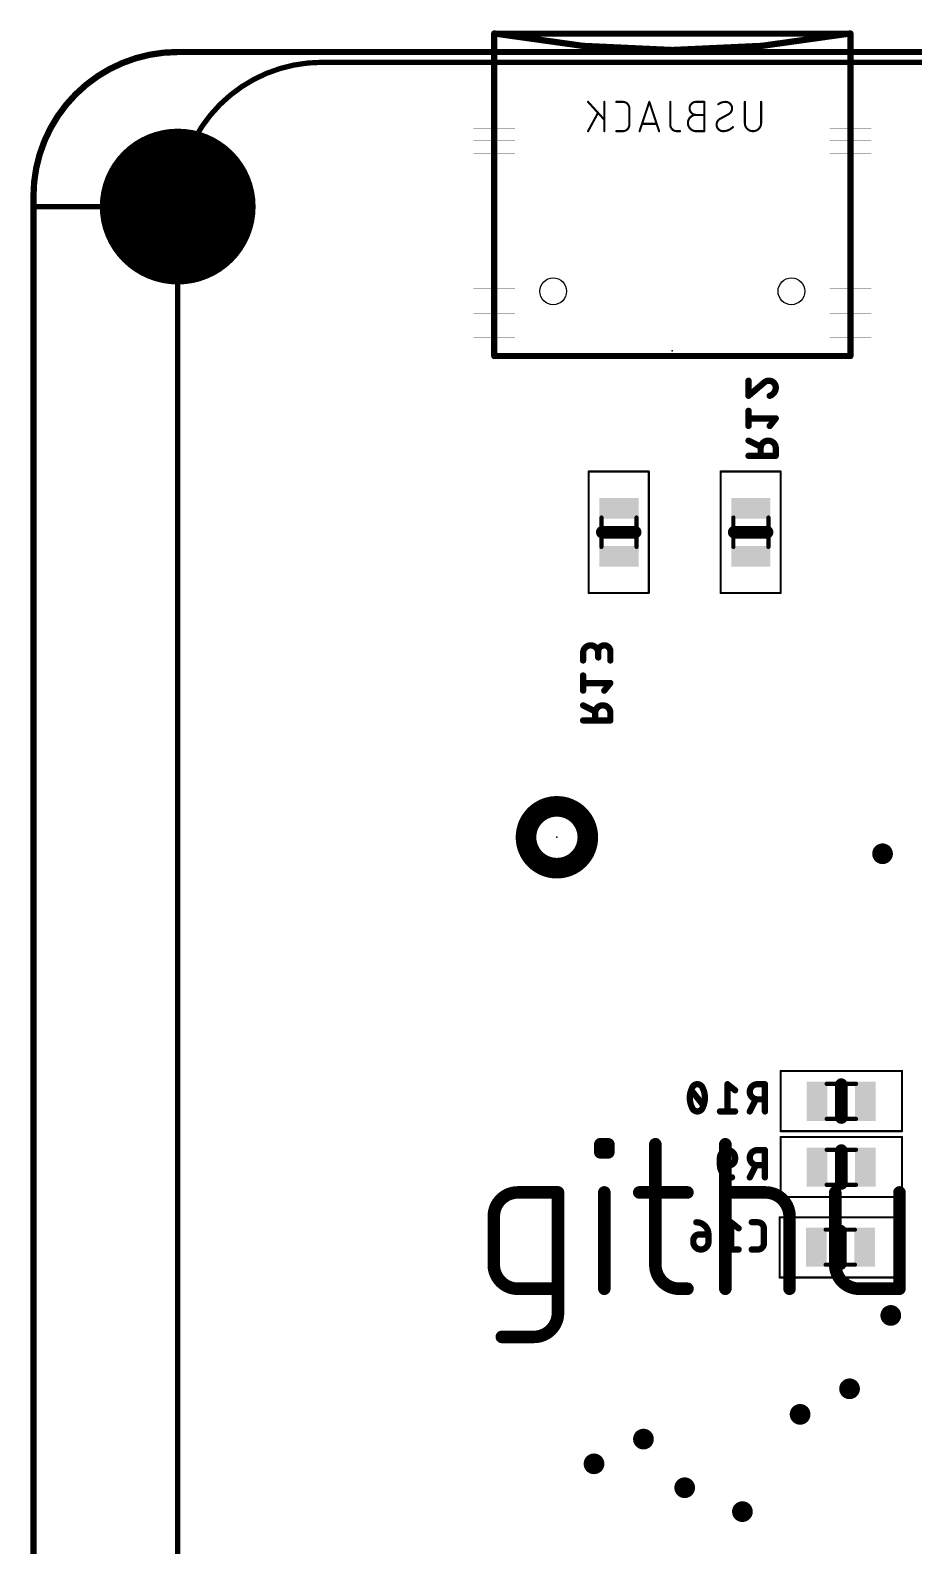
# Model space of a CAD drawing. Extents: x 0 to 305, y 0 to 96.
# Drawn here: x -0.08 to 21.36, y 59.01 to 95.78 of the extents above; entities that cross this region are included whole.
import ezdxf

# ---------------------------------------------------------------- set-up
doc = ezdxf.new("R2010")
doc.units = 0
for name, color, linetype in [('17', 110, 'CONTINUOUS'), ('18', 110, 'CONTINUOUS'), ('20', 31, 'CONTINUOUS'), ('21', 253, 'CONTINUOUS'), ('22', 253, 'CONTINUOUS'), ('23', 53, 'CONTINUOUS'), ('24', 53, 'CONTINUOUS'), ('26', 253, 'CONTINUOUS'), ('39', 12, 'CONTINUOUS'), ('40', 132, 'CONTINUOUS'), ('42', 132, 'CONTINUOUS'), ('51', 253, 'CONTINUOUS'), ('52', 253, 'CONTINUOUS')]:
    doc.layers.add(name, color=color, linetype=linetype)

# ---------------------------------------------------------------- blocks, each defined once
blk = doc.blocks.new('RECT')
blk.add_solid([(-0.5, -0.5), (0.5, -0.5), (-0.5, 0.5), (0.5, 0.5)])
blk = doc.blocks.new('ROUNDP')
at = {"const_width": 0.5}
blk.add_lwpolyline([(0, -0.25, 1), (0, 0.25, 1), (0, -0.25)], format="xyb", dxfattribs=at)
blk = doc.blocks.new('ROUNDV')
at = {"const_width": 0.5}
blk.add_lwpolyline([(0, -0.25, 1), (0, 0.25, 1), (0, -0.25)], format="xyb", dxfattribs=at)

msp = doc.modelspace()

# ---------------------------------------------------------------- linework, layer by layer
at = {"layer": '20'}
for points, const_width in [([(3.5, 95.25, 0.4142), (0, 91.75)], 0.1524), ([(3.5, 95.2881, 1), (3.5, 95.2119)], 0.0762), ([(3.5, 95.2119, 1), (3.5, 95.2881)], 0.0762), ([(0.0381, 91.75, 1), (-0.0381, 91.75)], 0.0762), ([(-0.0381, 91.75, 1), (0.0381, 91.75)], 0.0762)]:
    msp.add_lwpolyline(points, format="xyb", dxfattribs=dict(at, const_width=const_width))
at = {"layer": '20', "const_width": 0.1524}
for points in [[(3.5, 95.25), (301.3, 95.25)], [(0, 3.5), (0, 91.75)]]:
    msp.add_lwpolyline(points, dxfattribs=at)
at = {"layer": '20'}
for centre in [(12.61, 89.445), (18.39, 89.445)]:
    msp.add_circle(centre, 0.325, dxfattribs=at)
at = {"layer": '21', "const_width": 0.3048}
for points in [[(13.7525, 68.5579), (13.7525, 68.7526)], [(13.7525, 68.7526), (13.9472, 68.7526)], [(13.9472, 68.7526), (13.9472, 68.5579)], [(15.0881, 68.7526), (15.0881, 65.8316)], [(16.7857, 65.2474), (16.7857, 68.7526)], [(13.9472, 68.5579), (13.7525, 68.5579)], [(11.7525, 67.5842), (12.7262, 67.5842)], [(12.7262, 67.5842), (12.7262, 64.6632)], [(13.8498, 65.2474), (13.8498, 67.5842)], [(14.6986, 67.5842), (15.867, 67.5842)], [(16.7857, 67.5842), (17.7593, 67.5842)], [(19.4526, 67.5842), (19.4526, 65.8316)], [(21.0105, 65.2474), (21.0105, 67.5842)], [(11.1683, 65.8316), (11.1683, 67)], [(18.3435, 67), (18.3435, 65.2474)], [(12.7262, 65.2474), (11.7525, 65.2474)], [(15.6723, 65.2474), (15.867, 65.2474)], [(20.0368, 65.2474), (21.0105, 65.2474)], [(12.142, 64.079), (11.3631, 64.079)]]:
    msp.add_lwpolyline(points, dxfattribs=at)
at = {"layer": '21'}
for points, const_width in [([(13.8287, 68.7526, 1), (13.6763, 68.7526)], 0.1524), ([(13.7525, 68.8288, 1), (13.7525, 68.6764)], 0.1524), ([(14.0234, 68.7526, 1), (13.871, 68.7526)], 0.1524), ([(13.9472, 68.6764, 1), (13.9472, 68.8288)], 0.1524), ([(15.1643, 68.7526, 1), (15.0119, 68.7526)], 0.1524), ([(16.8619, 68.7526, 1), (16.7095, 68.7526)], 0.1524), ([(13.7525, 68.6341, 1), (13.7525, 68.4817)], 0.1524), ([(13.6763, 68.5579, 1), (13.8287, 68.5579)], 0.1524), ([(13.871, 68.5579, 1), (14.0234, 68.5579)], 0.1524), ([(13.9472, 68.4817, 1), (13.9472, 68.6341)], 0.1524), ([(11.7525, 67.5842, 0.4142), (11.1683, 67)], 0.3048), ([(11.7525, 67.6604, 1), (11.7525, 67.508)], 0.1524), ([(11.7525, 67.508, 1), (11.7525, 67.6604)], 0.1524), ([(12.8024, 67.5842, 1), (12.65, 67.5842)], 0.1524), ([(12.7262, 67.508, 1), (12.7262, 67.6604)], 0.1524), ([(13.926, 67.5842, 1), (13.7736, 67.5842)], 0.1524), ([(14.6986, 67.6604, 1), (14.6986, 67.508)], 0.1524), ([(15.867, 67.508, 1), (15.867, 67.6604)], 0.1524), ([(16.7857, 67.6604, 1), (16.7857, 67.508)], 0.1524), ([(18.3435, 67, 0.4142), (17.7593, 67.5842)], 0.3048), ([(17.7593, 67.6604, 1), (17.7593, 67.508)], 0.1524), ([(17.7593, 67.508, 1), (17.7593, 67.6604)], 0.1524), ([(19.5288, 67.5842, 1), (19.3764, 67.5842)], 0.1524), ([(21.0867, 67.5842, 1), (20.9343, 67.5842)], 0.1524), ([(11.2445, 67, 1), (11.0921, 67)], 0.1524), ([(11.0921, 67, 1), (11.2445, 67)], 0.1524), ([(18.4197, 67, 1), (18.2673, 67)], 0.1524), ([(18.2673, 67, 1), (18.4197, 67)], 0.1524), ([(11.1683, 65.8316, 0.4142), (11.7525, 65.2474)], 0.3048), ([(11.2445, 65.8316, 1), (11.0921, 65.8316)], 0.1524), ([(11.0921, 65.8316, 1), (11.2445, 65.8316)], 0.1524), ([(15.0881, 65.8316, 0.4142), (15.6723, 65.2474)], 0.3048), ([(15.1643, 65.8316, 1), (15.0119, 65.8316)], 0.1524), ([(15.0119, 65.8316, 1), (15.1643, 65.8316)], 0.1524), ([(19.4526, 65.8316, 0.4142), (20.0368, 65.2474)], 0.3048), ([(19.5288, 65.8316, 1), (19.3764, 65.8316)], 0.1524), ([(19.3764, 65.8316, 1), (19.5288, 65.8316)], 0.1524), ([(11.7525, 65.3236, 1), (11.7525, 65.1712)], 0.1524), ([(11.7525, 65.1712, 1), (11.7525, 65.3236)], 0.1524), ([(12.7262, 65.1712, 1), (12.7262, 65.3236)], 0.1524), ([(13.7736, 65.2474, 1), (13.926, 65.2474)], 0.1524), ([(15.6723, 65.3236, 1), (15.6723, 65.1712)], 0.1524), ([(15.6723, 65.1712, 1), (15.6723, 65.3236)], 0.1524), ([(15.867, 65.1712, 1), (15.867, 65.3236)], 0.1524), ([(16.7095, 65.2474, 1), (16.8619, 65.2474)], 0.1524), ([(18.2673, 65.2474, 1), (18.4197, 65.2474)], 0.1524), ([(20.0368, 65.3236, 1), (20.0368, 65.1712)], 0.1524), ([(20.0368, 65.1712, 1), (20.0368, 65.3236)], 0.1524), ([(20.9343, 65.2474, 1), (21.0867, 65.2474)], 0.1524), ([(21.0105, 65.1712, 1), (21.0105, 65.3236)], 0.1524), ([(12.142, 64.079, 0.4142), (12.7262, 64.6632)], 0.3048), ([(12.8024, 64.6632, 1), (12.65, 64.6632)], 0.1524), ([(12.65, 64.6632, 1), (12.8024, 64.6632)], 0.1524), ([(11.3631, 64.1552, 1), (11.3631, 64.0028)], 0.1524), ([(12.142, 64.1552, 1), (12.142, 64.0028)], 0.1524), ([(12.142, 64.0028, 1), (12.142, 64.1552)], 0.1524)]:
    msp.add_lwpolyline(points, format="xyb", dxfattribs=dict(at, const_width=const_width))
at = {"layer": '22'}
for points, const_width in [([(11.18, 90.2), (11.18, 92)], 0.1524), ([(19.82, 90.2), (19.82, 92)], 0.1524), ([(14.6, 83.6), (13.8, 83.6)], 0.3048), ([(17.8, 83.6), (17, 83.6)], 0.3048), ([(19.6, 69.4), (19.6, 70.2)], 0.3048), ([(19.6, 67.8), (19.6, 68.6)], 0.3048), ([(19.575, 66.65), (19.575, 65.85)], 0.3048)]:
    msp.add_lwpolyline(points, dxfattribs=dict(at, const_width=const_width))
for points, const_width in [([(11.2181, 92, 1), (11.1419, 92)], 0.0762), ([(19.8581, 92, 1), (19.7819, 92)], 0.0762), ([(11.1419, 90.2, 1), (11.2181, 90.2)], 0.0762), ([(19.7819, 90.2, 1), (19.8581, 90.2)], 0.0762), ([(13.8, 83.6762, 1), (13.8, 83.5238)], 0.1524), ([(14.6, 83.5238, 1), (14.6, 83.6762)], 0.1524), ([(17, 83.6762, 1), (17, 83.5238)], 0.1524), ([(17.8, 83.5238, 1), (17.8, 83.6762)], 0.1524), ([(19.6762, 70.2, 1), (19.5238, 70.2)], 0.1524), ([(19.5238, 69.4, 1), (19.6762, 69.4)], 0.1524), ([(19.6762, 68.6, 1), (19.5238, 68.6)], 0.1524), ([(19.5238, 67.8, 1), (19.6762, 67.8)], 0.1524), ([(19.6512, 66.65, 1), (19.4988, 66.65)], 0.1524), ([(19.4988, 65.85, 1), (19.6512, 65.85)], 0.1524)]:
    msp.add_lwpolyline(points, format="xyb", dxfattribs=dict(at, const_width=const_width))
at = {"layer": '23'}
msp.add_point((3.5, 91.5), dxfattribs=at)
at = {"layer": '24'}
for p in [(15.5, 88), (14.2, 83.6), (17.4, 83.6), (12.7, 76.2), (19.6, 69.8), (19.6, 68.2), (19.575, 66.25)]:
    msp.add_point(p, dxfattribs=at)
at = {"layer": '26'}
for points, const_width in [([(13.4554, 94.0406), (13.8505, 93.606)], 0.0508), ([(13.4554, 93.3294), (13.6925, 93.764)], 0.0508), ([(13.8505, 93.3294), (13.8505, 94.0406)], 0.0508), ([(14.298, 94.0406), (14.1399, 94.0406)], 0.0508), ([(14.456, 93.4874), (14.456, 93.8826)], 0.0508), ([(14.9424, 94.0406), (14.7054, 93.3294)], 0.0508), ([(15.1795, 93.3294), (14.9424, 94.0406)], 0.0508), ([(15.451, 94.0406), (15.451, 93.4874)], 0.0508), ([(16.2737, 94.0406), (16.0761, 94.0406)], 0.0508), ([(16.2737, 93.7245), (16.0761, 93.7245)], 0.0508), ([(16.2737, 93.3294), (16.2737, 94.0406)], 0.0508), ([(16.6527, 93.6257), (16.87, 93.7443)], 0.0508), ([(17.2595, 93.527), (17.2595, 94.0406)], 0.0508), ([(17.6546, 94.0406), (17.6546, 93.527)], 0.0508), ([(14.7646, 93.5072), (15.1202, 93.5072)], 0.0508), ([(14.1399, 93.3294), (14.298, 93.3294)], 0.0508), ([(15.609, 93.3294), (15.6881, 93.3294)], 0.0508), ([(16.0761, 93.3294), (16.2737, 93.3294)], 0.0508), ([(17.3492, 86.9094), (17.3492, 87.2762)], 0.1524), ([(17.7161, 87.2212), (17.3492, 86.9094)], 0.1524), ([(17.3492, 86.1778), (17.3492, 86.5447)], 0.1524), ([(18.0096, 86.3613), (17.3492, 86.3613)], 0.1524), ([(17.8628, 86.1778), (18.0096, 86.3613)], 0.1524), ([(17.3492, 85.8211), (17.6427, 85.6743)], 0.1524), ([(17.6427, 85.6376), (17.6427, 85.4542)], 0.1524), ([(18.0096, 85.4542), (18.0096, 85.6376)], 0.1524), ([(17.3492, 85.4542), (18.0096, 85.4542)], 0.1524), ([(13.3354, 80.4889), (13.3354, 80.6724)], 0.1524), ([(13.7023, 80.709), (13.7023, 80.5623)], 0.1524), ([(13.9958, 80.4889), (13.9958, 80.709)], 0.1524), ([(13.3354, 79.7574), (13.3354, 80.1243)], 0.1524), ([(13.9958, 79.9408), (13.3354, 79.9408)], 0.1524), ([(13.849, 79.7574), (13.9958, 79.9408)], 0.1524), ([(13.3354, 79.4006), (13.6289, 79.2539)], 0.1524), ([(13.3354, 79.0338), (13.9958, 79.0338)], 0.1524), ([(13.6289, 79.2172), (13.6289, 79.0338)], 0.1524), ([(13.9958, 79.0338), (13.9958, 79.2172)], 0.1524), ([(17.0222, 70.0628), (16.8387, 70.2096)], 0.1524), ([(16.8387, 70.2096), (16.8387, 69.5492)], 0.1524), ([(17.7458, 70.2096), (17.5624, 70.2096)], 0.1524), ([(17.7458, 69.5492), (17.7458, 70.2096)], 0.1524), ([(16.254, 69.696), (15.9604, 70.0628)], 0.1524), ([(17.3789, 69.5492), (17.5257, 69.8427)], 0.1524), ([(17.5624, 69.8427), (17.7458, 69.8427)], 0.1524), ([(17.0222, 69.5492), (16.6553, 69.5492)], 0.1524), ([(16.6553, 68.4262), (16.6553, 68.2427)], 0.1524), ([(17.0222, 68.3895), (17.0222, 68.4262)], 0.1524), ([(17.7458, 68.6096), (17.5624, 68.6096)], 0.1524), ([(17.7458, 67.9492), (17.7458, 68.6096)], 0.1524), ([(16.6553, 68.2427), (16.8754, 68.2427)], 0.1524), ([(17.3789, 67.9492), (17.5257, 68.2427)], 0.1524), ([(17.5624, 68.2427), (17.7458, 68.2427)], 0.1524), ([(17.1076, 66.7128), (16.9242, 66.8596)], 0.1524), ([(16.9242, 66.8596), (16.9242, 66.1992)], 0.1524), ([(17.574, 66.8596), (17.4273, 66.8596)], 0.1524), ([(16.3761, 66.5661), (16.156, 66.5661)], 0.1524), ([(16.3761, 66.3826), (16.3761, 66.5661)], 0.1524), ([(17.7208, 66.346), (17.7208, 66.7128)], 0.1524), ([(16.0092, 66.4193), (16.0092, 66.3826)], 0.1524), ([(17.1076, 66.1992), (16.7408, 66.1992)], 0.1524), ([(17.4273, 66.1992), (17.574, 66.1992)], 0.1524)]:
    msp.add_lwpolyline(points, dxfattribs=dict(at, const_width=const_width))
for points, const_width in [([(13.4648, 94.0491, 1), (13.446, 94.0321)], 0.0254), ([(13.7036, 93.7579, 1), (13.6813, 93.7701)], 0.0254), ([(13.8632, 94.0406, 1), (13.8378, 94.0406)], 0.0254), ([(14.1399, 94.0533, 1), (14.1399, 94.0279)], 0.0254), ([(14.456, 93.8826, 0.4142), (14.298, 94.0406)], 0.0508), ([(14.298, 94.0533, 1), (14.298, 94.0279)], 0.0254), ([(14.298, 94.0279, 1), (14.298, 94.0533)], 0.0254), ([(14.4687, 93.8826, 1), (14.4433, 93.8826)], 0.0254), ([(14.4433, 93.8826, 1), (14.4687, 93.8826)], 0.0254), ([(14.9545, 94.0446, 1), (14.9304, 94.0366)], 0.0254), ([(14.9545, 94.0366, 1), (14.9304, 94.0446)], 0.0254), ([(15.4637, 94.0406, 1), (15.4383, 94.0406)], 0.0254), ([(16.0761, 93.7245, 1), (16.0761, 93.3294)], 0.0508), ([(16.0761, 94.0406, 1), (16.0761, 93.7245)], 0.0508), ([(16.0761, 94.0533, 1), (16.0761, 94.0279)], 0.0254), ([(16.0761, 93.7372, 1), (16.0761, 93.7118)], 0.0254), ([(16.0761, 94.0279, 1), (16.0761, 94.0533)], 0.0254), ([(16.0761, 93.7118, 1), (16.0761, 93.7372)], 0.0254), ([(16.0761, 93.7118, 1), (16.0761, 93.7372)], 0.0254), ([(16.2864, 94.0406, 1), (16.261, 94.0406)], 0.0254), ([(16.2737, 94.0279, 1), (16.2737, 94.0533)], 0.0254), ([(16.2737, 93.7118, 1), (16.2737, 93.7372)], 0.0254), ([(16.791, 94.0406, 0.1623), (16.6132, 93.9813)], 0.0508), ([(16.6056, 93.9915, 1), (16.6208, 93.9712)], 0.0254), ([(16.949, 93.8826, 0.4142), (16.791, 94.0406)], 0.0508), ([(16.791, 94.0533, 1), (16.791, 94.0279)], 0.0254), ([(16.791, 94.0279, 1), (16.791, 94.0533)], 0.0254), ([(16.87, 93.7443, 0.2656), (16.949, 93.8826)], 0.0508), ([(16.8636, 93.7552, 1), (16.8765, 93.7333)], 0.0254), ([(16.8761, 93.7331, 1), (16.8639, 93.7554)], 0.0254), ([(16.9617, 93.8826, 1), (16.9363, 93.8826)], 0.0254), ([(16.9363, 93.8826, 1), (16.9617, 93.8826)], 0.0254), ([(17.2722, 94.0406, 1), (17.2468, 94.0406)], 0.0254), ([(17.6673, 94.0406, 1), (17.6419, 94.0406)], 0.0254), ([(13.8411, 93.5974, 1), (13.8599, 93.6145)], 0.0254), ([(14.298, 93.3294, 0.4142), (14.456, 93.4874)], 0.0508), ([(14.4687, 93.4874, 1), (14.4433, 93.4874)], 0.0254), ([(14.4433, 93.4874, 1), (14.4687, 93.4874)], 0.0254), ([(14.7646, 93.5199, 1), (14.7646, 93.4945)], 0.0254), ([(15.1202, 93.4945, 1), (15.1202, 93.5199)], 0.0254), ([(15.451, 93.4874, 0.4142), (15.609, 93.3294)], 0.0508), ([(15.4637, 93.4874, 1), (15.4383, 93.4874)], 0.0254), ([(15.4383, 93.4874, 1), (15.4637, 93.4874)], 0.0254), ([(16.6527, 93.6257, 0.2656), (16.5737, 93.4874)], 0.0508), ([(16.5737, 93.4874, 0.4142), (16.7317, 93.3294)], 0.0508), ([(16.5864, 93.4874, 1), (16.561, 93.4874)], 0.0254), ([(16.561, 93.4874, 1), (16.5864, 93.4874)], 0.0254), ([(16.6466, 93.6369, 1), (16.6588, 93.6146)], 0.0254), ([(16.6591, 93.6148, 1), (16.6462, 93.6367)], 0.0254), ([(16.7317, 93.3294, 0.2), (16.9688, 93.4282)], 0.0508), ([(16.9778, 93.4192, 1), (16.9598, 93.4371)], 0.0254), ([(17.2595, 93.527, 1), (17.6546, 93.527)], 0.0508), ([(17.2722, 93.527, 1), (17.2468, 93.527)], 0.0254), ([(17.2468, 93.527, 1), (17.2722, 93.527)], 0.0254), ([(17.6673, 93.527, 1), (17.6419, 93.527)], 0.0254), ([(17.6419, 93.527, 1), (17.6673, 93.527)], 0.0254), ([(13.4443, 93.3355, 1), (13.4666, 93.3233)], 0.0254), ([(13.8378, 93.3294, 1), (13.8632, 93.3294)], 0.0254), ([(14.1399, 93.3421, 1), (14.1399, 93.3167)], 0.0254), ([(14.298, 93.3421, 1), (14.298, 93.3167)], 0.0254), ([(14.298, 93.3167, 1), (14.298, 93.3421)], 0.0254), ([(14.6933, 93.3334, 1), (14.7174, 93.3254)], 0.0254), ([(15.1675, 93.3254, 1), (15.1916, 93.3334)], 0.0254), ([(15.609, 93.3421, 1), (15.609, 93.3167)], 0.0254), ([(15.609, 93.3167, 1), (15.609, 93.3421)], 0.0254), ([(15.6881, 93.3167, 1), (15.6881, 93.3421)], 0.0254), ([(16.0761, 93.3421, 1), (16.0761, 93.3167)], 0.0254), ([(16.0761, 93.3167, 1), (16.0761, 93.3421)], 0.0254), ([(16.261, 93.3294, 1), (16.2864, 93.3294)], 0.0254), ([(16.2737, 93.3167, 1), (16.2737, 93.3421)], 0.0254), ([(16.7317, 93.3421, 1), (16.7317, 93.3167)], 0.0254), ([(16.7317, 93.3167, 1), (16.7317, 93.3421)], 0.0254), ([(17.3873, 87.2762, 1), (17.3111, 87.2762)], 0.0762), ([(17.8445, 87.2762, 0.2053), (17.7161, 87.2212)], 0.1524), ([(17.6885, 87.2475, 1), (17.7437, 87.1949)], 0.0762), ([(17.7408, 87.1922, 1), (17.6914, 87.2502)], 0.0762), ([(18.0096, 87.1111, 0.4142), (17.8445, 87.2762)], 0.1524), ([(17.8445, 87.3143, 1), (17.8445, 87.2381)], 0.0762), ([(17.8628, 86.9094, 0.3252), (18.0096, 87.1111)], 0.1524), ([(17.8445, 87.2381, 1), (17.8445, 87.3143)], 0.0762), ([(18.0477, 87.1111, 1), (17.9715, 87.1111)], 0.0762), ([(17.9715, 87.1111, 1), (18.0477, 87.1111)], 0.0762), ([(17.3245, 86.9384, 1), (17.3739, 86.8803)], 0.0762), ([(17.3111, 86.9094, 1), (17.3873, 86.9094)], 0.0762), ([(17.8511, 86.9456, 1), (17.8746, 86.8731)], 0.0762), ([(17.3873, 86.5447, 1), (17.3111, 86.5447)], 0.0762), ([(17.3492, 86.3994, 1), (17.3492, 86.3232)], 0.0762), ([(18.0394, 86.3375, 1), (17.9798, 86.3851)], 0.0762), ([(18.0096, 86.3232, 1), (18.0096, 86.3994)], 0.0762), ([(17.3111, 86.1778, 1), (17.3873, 86.1778)], 0.0762), ([(17.8331, 86.2016, 1), (17.8926, 86.154)], 0.0762), ([(17.3662, 85.8552, 1), (17.3322, 85.787)], 0.0762), ([(18.0096, 85.6376, 1), (17.6427, 85.6376)], 0.1524), ([(17.6808, 85.6376, 1), (17.6046, 85.6376)], 0.0762), ([(17.6046, 85.6376, 1), (17.6808, 85.6376)], 0.0762), ([(17.6257, 85.6403, 1), (17.6597, 85.7084)], 0.0762), ([(18.0477, 85.6376, 1), (17.9715, 85.6376)], 0.0762), ([(17.9715, 85.6376, 1), (18.0477, 85.6376)], 0.0762), ([(17.3492, 85.4923, 1), (17.3492, 85.4161)], 0.0762), ([(17.6046, 85.4542, 1), (17.6808, 85.4542)], 0.0762), ([(17.9715, 85.4542, 1), (18.0477, 85.4542)], 0.0762), ([(18.0096, 85.4161, 1), (18.0096, 85.4923)], 0.0762), ([(13.7023, 80.6724, 1), (13.3354, 80.6724)], 0.1524), ([(13.9958, 80.709, 1), (13.7023, 80.709)], 0.1524), ([(13.3735, 80.6724, 1), (13.2973, 80.6724)], 0.0762), ([(13.2973, 80.6724, 1), (13.3735, 80.6724)], 0.0762), ([(13.2973, 80.4889, 1), (13.3735, 80.4889)], 0.0762), ([(13.7404, 80.709, 1), (13.6642, 80.709)], 0.0762), ([(13.6642, 80.709, 1), (13.7404, 80.709)], 0.0762), ([(13.6642, 80.6724, 1), (13.7404, 80.6724)], 0.0762), ([(13.6642, 80.5623, 1), (13.7404, 80.5623)], 0.0762), ([(14.0339, 80.709, 1), (13.9577, 80.709)], 0.0762), ([(13.9577, 80.709, 1), (14.0339, 80.709)], 0.0762), ([(13.9577, 80.4889, 1), (14.0339, 80.4889)], 0.0762), ([(13.3735, 80.1243, 1), (13.2973, 80.1243)], 0.0762), ([(13.3354, 79.9789, 1), (13.3354, 79.9027)], 0.0762), ([(13.2973, 79.7574, 1), (13.3735, 79.7574)], 0.0762), ([(13.8193, 79.7812, 1), (13.8788, 79.7336)], 0.0762), ([(14.0256, 79.917, 1), (13.966, 79.9646)], 0.0762), ([(13.9958, 79.9027, 1), (13.9958, 79.9789)], 0.0762), ([(13.3524, 79.4347, 1), (13.3184, 79.3666)], 0.0762), ([(13.9958, 79.2172, 1), (13.6289, 79.2172)], 0.1524), ([(13.3354, 79.0719, 1), (13.3354, 78.9957)], 0.0762), ([(13.667, 79.2172, 1), (13.5908, 79.2172)], 0.0762), ([(13.5908, 79.2172, 1), (13.667, 79.2172)], 0.0762), ([(13.5908, 79.0338, 1), (13.667, 79.0338)], 0.0762), ([(13.6119, 79.2198, 1), (13.6459, 79.288)], 0.0762), ([(14.0339, 79.2172, 1), (13.9577, 79.2172)], 0.0762), ([(13.9577, 79.2172, 1), (14.0339, 79.2172)], 0.0762), ([(13.9577, 79.0338, 1), (14.0339, 79.0338)], 0.0762), ([(13.9958, 78.9957, 1), (13.9958, 79.0719)], 0.0762), ([(16.1072, 70.2096, 0.3205), (15.9788, 70.1179)], 0.1524), ([(16.2356, 70.1179, 0.3205), (16.1072, 70.2096)], 0.1524), ([(16.1072, 70.2477, 1), (16.1072, 70.1715)], 0.0762), ([(16.1072, 70.1715, 1), (16.1072, 70.2477)], 0.0762), ([(16.8625, 70.2394, 1), (16.8149, 70.1798)], 0.0762), ([(16.8768, 70.2096, 1), (16.8006, 70.2096)], 0.0762), ([(17.5624, 70.2096, 1), (17.5624, 69.8427)], 0.1524), ([(17.5624, 70.2477, 1), (17.5624, 70.1715)], 0.0762), ([(17.5624, 70.1715, 1), (17.5624, 70.2477)], 0.0762), ([(17.7839, 70.2096, 1), (17.7077, 70.2096)], 0.0762), ([(17.7458, 70.1715, 1), (17.7458, 70.2477)], 0.0762), ([(15.9788, 70.1179, 0.1139), (15.9238, 69.8794)], 0.1524), ([(15.9238, 69.8794, 0.1139), (15.9788, 69.6409)], 0.1524), ([(15.9619, 69.8794, 1), (15.8857, 69.8794)], 0.0762), ([(15.8857, 69.8794, 1), (15.9619, 69.8794)], 0.0762), ([(15.9902, 70.0866, 1), (15.9307, 70.039)], 0.0762), ([(15.9427, 70.1302, 1), (16.0148, 70.1055)], 0.0762), ([(16.013, 70.1012, 1), (15.9445, 70.1346)], 0.0762), ([(16.2906, 69.8794, 0.1139), (16.2356, 70.1179)], 0.1524), ([(16.2699, 70.1346, 1), (16.2014, 70.1012)], 0.0762), ([(16.2356, 69.6409, 0.1139), (16.2906, 69.8794)], 0.1524), ([(16.1996, 70.1055, 1), (16.2717, 70.1302)], 0.0762), ([(16.3287, 69.8794, 1), (16.2525, 69.8794)], 0.0762), ([(16.2525, 69.8794, 1), (16.3287, 69.8794)], 0.0762), ([(16.9984, 70.0331, 1), (17.046, 70.0926)], 0.0762), ([(17.5597, 69.8257, 1), (17.4916, 69.8597)], 0.0762), ([(17.5624, 69.8808, 1), (17.5624, 69.8046)], 0.0762), ([(17.5624, 69.8046, 1), (17.5624, 69.8808)], 0.0762), ([(17.7458, 69.8046, 1), (17.7458, 69.8808)], 0.0762), ([(16.0148, 69.6533, 1), (15.9427, 69.6286)], 0.0762), ([(15.9788, 69.6409, 0.3205), (16.1072, 69.5492)], 0.1524), ([(15.9445, 69.6242, 1), (16.013, 69.6576)], 0.0762), ([(16.1072, 69.5492, 0.3205), (16.2356, 69.6409)], 0.1524), ([(16.1072, 69.5873, 1), (16.1072, 69.5111)], 0.0762), ([(16.1072, 69.5111, 1), (16.1072, 69.5873)], 0.0762), ([(16.2014, 69.6576, 1), (16.2699, 69.6242)], 0.0762), ([(16.2716, 69.6286, 1), (16.1996, 69.6533)], 0.0762), ([(16.2242, 69.6722, 1), (16.2837, 69.7198)], 0.0762), ([(16.6553, 69.5873, 1), (16.6553, 69.5111)], 0.0762), ([(16.8006, 69.5492, 1), (16.8768, 69.5492)], 0.0762), ([(17.0222, 69.5111, 1), (17.0222, 69.5873)], 0.0762), ([(17.3448, 69.5662, 1), (17.413, 69.5322)], 0.0762), ([(17.7077, 69.5492, 1), (17.7839, 69.5492)], 0.0762), ([(17.0222, 68.4262, 1), (16.6553, 68.4262)], 0.1524), ([(16.6934, 68.4262, 1), (16.6172, 68.4262)], 0.0762), ([(16.6172, 68.4262, 1), (16.6934, 68.4262)], 0.0762), ([(16.8754, 68.2427, 0.4142), (17.0222, 68.3895)], 0.1524), ([(17.0603, 68.4262, 1), (16.9841, 68.4262)], 0.0762), ([(17.0603, 68.3895, 1), (16.9841, 68.3895)], 0.0762), ([(16.9841, 68.4262, 1), (17.0603, 68.4262)], 0.0762), ([(16.9841, 68.3895, 1), (17.0603, 68.3895)], 0.0762), ([(17.5624, 68.6096, 1), (17.5624, 68.2427)], 0.1524), ([(17.5624, 68.6477, 1), (17.5624, 68.5715)], 0.0762), ([(17.5624, 68.5715, 1), (17.5624, 68.6477)], 0.0762), ([(17.7839, 68.6096, 1), (17.7077, 68.6096)], 0.0762), ([(17.7458, 68.5715, 1), (17.7458, 68.6477)], 0.0762), ([(16.6553, 68.2808, 1), (16.6553, 68.2046)], 0.0762), ([(16.6553, 68.2427, 0.4142), (16.9488, 67.9492)], 0.1524), ([(16.6934, 68.2427, 1), (16.6172, 68.2427)], 0.0762), ([(16.6172, 68.2427, 1), (16.6934, 68.2427)], 0.0762), ([(16.8754, 68.2808, 1), (16.8754, 68.2046)], 0.0762), ([(16.8754, 68.2046, 1), (16.8754, 68.2808)], 0.0762), ([(16.9488, 67.9111, 1), (16.9488, 67.9873)], 0.0762), ([(17.5597, 68.2257, 1), (17.4916, 68.2597)], 0.0762), ([(17.5624, 68.2808, 1), (17.5624, 68.2046)], 0.0762), ([(17.5624, 68.2046, 1), (17.5624, 68.2808)], 0.0762), ([(17.7458, 68.2046, 1), (17.7458, 68.2808)], 0.0762), ([(17.3448, 67.9662, 1), (17.413, 67.9322)], 0.0762), ([(17.7077, 67.9492, 1), (17.7839, 67.9492)], 0.0762), ([(16.3761, 66.5661, 0.4142), (16.0826, 66.8596)], 0.1524), ([(16.0826, 66.8977, 1), (16.0826, 66.8215)], 0.0762), ([(16.948, 66.8894, 1), (16.9004, 66.8298)], 0.0762), ([(16.9623, 66.8596, 1), (16.8861, 66.8596)], 0.0762), ([(17.4273, 66.8977, 1), (17.4273, 66.8215)], 0.0762), ([(17.7208, 66.7128, 0.4142), (17.574, 66.8596)], 0.1524), ([(17.574, 66.8977, 1), (17.574, 66.8215)], 0.0762), ([(17.574, 66.8215, 1), (17.574, 66.8977)], 0.0762), ([(16.156, 66.5661, 0.4142), (16.0092, 66.4193)], 0.1524), ([(16.156, 66.6042, 1), (16.156, 66.528)], 0.0762), ([(16.156, 66.528, 1), (16.156, 66.6042)], 0.0762), ([(16.4142, 66.5661, 1), (16.338, 66.5661)], 0.0762), ([(16.338, 66.5661, 1), (16.4142, 66.5661)], 0.0762), ([(16.3761, 66.528, 1), (16.3761, 66.6042)], 0.0762), ([(17.0838, 66.6831, 1), (17.1315, 66.7426)], 0.0762), ([(17.7589, 66.7128, 1), (17.6827, 66.7128)], 0.0762), ([(17.6827, 66.7128, 1), (17.7589, 66.7128)], 0.0762), ([(16.0473, 66.4193, 1), (15.9711, 66.4193)], 0.0762), ([(16.0092, 66.3826, 1), (16.3761, 66.3826)], 0.1524), ([(16.0473, 66.3826, 1), (15.9711, 66.3826)], 0.0762), ([(15.9711, 66.4193, 1), (16.0473, 66.4193)], 0.0762), ([(15.9711, 66.3826, 1), (16.0473, 66.3826)], 0.0762), ([(16.4142, 66.3826, 1), (16.338, 66.3826)], 0.0762), ([(16.338, 66.3826, 1), (16.4142, 66.3826)], 0.0762), ([(16.7408, 66.2373, 1), (16.7408, 66.1611)], 0.0762), ([(16.8861, 66.1992, 1), (16.9623, 66.1992)], 0.0762), ([(17.1076, 66.1611, 1), (17.1076, 66.2373)], 0.0762), ([(17.4273, 66.2373, 1), (17.4273, 66.1611)], 0.0762), ([(17.574, 66.1992, 0.4142), (17.7208, 66.346)], 0.1524), ([(17.574, 66.2373, 1), (17.574, 66.1611)], 0.0762), ([(17.574, 66.1611, 1), (17.574, 66.2373)], 0.0762), ([(17.7589, 66.346, 1), (17.6827, 66.346)], 0.0762), ([(17.6827, 66.346, 1), (17.7589, 66.346)], 0.0762)]:
    msp.add_lwpolyline(points, format="xyb", dxfattribs=dict(at, const_width=const_width))
at = {"layer": '39'}
for points, const_width in [([(7, 95, 0.4142), (3.5, 91.5)], 0.127), ([(7, 95.0318, 1), (7, 94.9682)], 0.0635), ([(7, 94.9682, 1), (7, 95.0318)], 0.0635), ([(0, 91.5318, 1), (0, 91.4682)], 0.0635), ([(0.0318, 91.5, 1), (-0.0318, 91.5)], 0.0635), ([(3.5318, 91.5, 1), (3.4682, 91.5)], 0.0635), ([(3.5, 91.4682, 1), (3.5, 91.5318)], 0.0635), ([(3.4682, 91.5, 1), (3.5318, 91.5)], 0.0635)]:
    msp.add_lwpolyline(points, format="xyb", dxfattribs=dict(at, const_width=const_width))
at = {"layer": '39', "const_width": 0.127}
for points in [[(7, 95), (85, 95)], [(0, 42.5), (0, 91.5)], [(0, 91.5), (3.5, 91.5)], [(3.5, 42.5), (3.5, 91.5)]]:
    msp.add_lwpolyline(points, dxfattribs=at)
at = {"layer": '40', "const_width": 0.0508}
for points in [[(14.929, 85.073), (13.471, 85.073)], [(13.471, 85.073), (13.471, 82.127)], [(14.929, 82.127), (14.929, 85.073)], [(18.129, 85.073), (16.671, 85.073)], [(16.671, 85.073), (16.671, 82.127)], [(18.129, 82.127), (18.129, 85.073)], [(13.471, 82.127), (14.929, 82.127)], [(16.671, 82.127), (18.129, 82.127)], [(21.073, 70.529), (18.127, 70.529)], [(18.127, 70.529), (18.127, 69.071)], [(21.073, 69.071), (21.073, 70.529)], [(18.127, 69.071), (21.073, 69.071)], [(21.073, 68.929), (18.127, 68.929)], [(18.127, 68.929), (18.127, 67.471)], [(21.073, 67.471), (21.073, 68.929)], [(18.127, 67.471), (21.073, 67.471)], [(21.048, 66.979), (18.102, 66.979)], [(18.102, 66.979), (18.102, 65.521)], [(21.048, 65.521), (21.048, 66.979)], [(18.102, 65.521), (21.048, 65.521)]]:
    msp.add_lwpolyline(points, dxfattribs=at)
at = {"layer": '40'}
for points, const_width in [([(13.471, 85.0857, 1), (13.471, 85.0603)], 0.0254), ([(13.4837, 85.073, 1), (13.4583, 85.073)], 0.0254), ([(14.9417, 85.073, 1), (14.9163, 85.073)], 0.0254), ([(14.929, 85.0603, 1), (14.929, 85.0857)], 0.0254), ([(16.671, 85.0857, 1), (16.671, 85.0603)], 0.0254), ([(16.6837, 85.073, 1), (16.6583, 85.073)], 0.0254), ([(18.1417, 85.073, 1), (18.1163, 85.073)], 0.0254), ([(18.129, 85.0603, 1), (18.129, 85.0857)], 0.0254), ([(13.471, 82.1397, 1), (13.471, 82.1143)], 0.0254), ([(13.4583, 82.127, 1), (13.4837, 82.127)], 0.0254), ([(14.9163, 82.127, 1), (14.9417, 82.127)], 0.0254), ([(14.929, 82.1143, 1), (14.929, 82.1397)], 0.0254), ([(16.671, 82.1397, 1), (16.671, 82.1143)], 0.0254), ([(16.6583, 82.127, 1), (16.6837, 82.127)], 0.0254), ([(18.1163, 82.127, 1), (18.1417, 82.127)], 0.0254), ([(18.129, 82.1143, 1), (18.129, 82.1397)], 0.0254), ([(12.7, 76.95, 0.4142), (11.95, 76.2)], 0.5), ([(13.45, 76.2, 0.4142), (12.7, 76.95)], 0.5), ([(12.7, 77.075, 1), (12.7, 76.825)], 0.25), ([(12.7, 76.825, 1), (12.7, 77.075)], 0.25), ([(11.95, 76.2, 0.4142), (12.7, 75.45)], 0.5), ([(12.075, 76.2, 1), (11.825, 76.2)], 0.25), ([(11.825, 76.2, 1), (12.075, 76.2)], 0.25), ([(12.7, 75.45, 0.4142), (13.45, 76.2)], 0.5), ([(13.575, 76.2, 1), (13.325, 76.2)], 0.25), ([(13.325, 76.2, 1), (13.575, 76.2)], 0.25), ([(12.7, 75.575, 1), (12.7, 75.325)], 0.25), ([(12.7, 75.325, 1), (12.7, 75.575)], 0.25), ([(18.127, 70.5417, 1), (18.127, 70.5163)], 0.0254), ([(18.1397, 70.529, 1), (18.1143, 70.529)], 0.0254), ([(21.0857, 70.529, 1), (21.0603, 70.529)], 0.0254), ([(21.073, 70.5163, 1), (21.073, 70.5417)], 0.0254), ([(18.127, 69.0837, 1), (18.127, 69.0583)], 0.0254), ([(18.1143, 69.071, 1), (18.1397, 69.071)], 0.0254), ([(18.127, 68.9417, 1), (18.127, 68.9163)], 0.0254), ([(18.1397, 68.929, 1), (18.1143, 68.929)], 0.0254), ([(21.0603, 69.071, 1), (21.0857, 69.071)], 0.0254), ([(21.0857, 68.929, 1), (21.0603, 68.929)], 0.0254), ([(21.073, 69.0583, 1), (21.073, 69.0837)], 0.0254), ([(21.073, 68.9163, 1), (21.073, 68.9417)], 0.0254), ([(18.127, 67.4837, 1), (18.127, 67.4583)], 0.0254), ([(18.1143, 67.471, 1), (18.1397, 67.471)], 0.0254), ([(21.0603, 67.471, 1), (21.0857, 67.471)], 0.0254), ([(21.073, 67.4583, 1), (21.073, 67.4837)], 0.0254), ([(18.102, 66.9917, 1), (18.102, 66.9663)], 0.0254), ([(18.1147, 66.979, 1), (18.0893, 66.979)], 0.0254), ([(21.0607, 66.979, 1), (21.0353, 66.979)], 0.0254), ([(21.048, 66.9663, 1), (21.048, 66.9917)], 0.0254), ([(18.102, 65.5337, 1), (18.102, 65.5083)], 0.0254), ([(18.0893, 65.521, 1), (18.1147, 65.521)], 0.0254), ([(21.0353, 65.521, 1), (21.0607, 65.521)], 0.0254), ([(21.048, 65.5083, 1), (21.048, 65.5337)], 0.0254)]:
    msp.add_lwpolyline(points, format="xyb", dxfattribs=dict(at, const_width=const_width))
at = {"layer": '42'}
for points, const_width in [([(12.7, 76.95, 0.4142), (11.95, 76.2)], 0.4826), ([(13.45, 76.2, 0.4142), (12.7, 76.95)], 0.4826), ([(12.7, 77.0707, 1), (12.7, 76.8294)], 0.2413), ([(12.7, 76.8294, 1), (12.7, 77.0707)], 0.2413), ([(11.95, 76.2, 0.4142), (12.7, 75.45)], 0.4826), ([(12.0707, 76.2, 1), (11.8294, 76.2)], 0.2413), ([(11.8294, 76.2, 1), (12.0707, 76.2)], 0.2413), ([(12.7, 75.45, 0.4142), (13.45, 76.2)], 0.4826), ([(13.5707, 76.2, 1), (13.3294, 76.2)], 0.2413), ([(13.3294, 76.2, 1), (13.5707, 76.2)], 0.2413), ([(12.7, 75.5707, 1), (12.7, 75.3294)], 0.2413), ([(12.7, 75.3294, 1), (12.7, 75.5707)], 0.2413)]:
    msp.add_lwpolyline(points, format="xyb", dxfattribs=dict(at, const_width=const_width))
at = {"layer": '51', "const_width": 0.01}
for points in [[(11.18, 92.495), (11.18, 93.695)], [(19.82, 92.495), (19.82, 93.695)], [(10.88, 93.095), (11.48, 93.095)], [(19.52, 93.095), (20.12, 93.095)], [(11.18, 88.065), (11.18, 89.765)], [(19.82, 88.065), (19.82, 89.765)], [(10.88, 88.915), (11.48, 88.915)], [(19.52, 88.915), (20.12, 88.915)]]:
    msp.add_lwpolyline(points, dxfattribs=at)
at = {"layer": '51', "const_width": 0.005}
for points in [[(11.1825, 93.695, 1), (11.1775, 93.695)], [(19.8225, 93.695, 1), (19.8175, 93.695)], [(10.88, 93.0975, 1), (10.88, 93.0925)], [(11.48, 93.0925, 1), (11.48, 93.0975)], [(19.52, 93.0975, 1), (19.52, 93.0925)], [(20.12, 93.0925, 1), (20.12, 93.0975)], [(11.1775, 92.495, 1), (11.1825, 92.495)], [(19.8175, 92.495, 1), (19.8225, 92.495)], [(11.1825, 89.765, 1), (11.1775, 89.765)], [(19.8225, 89.765, 1), (19.8175, 89.765)], [(10.88, 88.9175, 1), (10.88, 88.9125)], [(11.48, 88.9125, 1), (11.48, 88.9175)], [(19.52, 88.9175, 1), (19.52, 88.9125)], [(20.12, 88.9125, 1), (20.12, 88.9175)], [(11.1775, 88.065, 1), (11.1825, 88.065)], [(19.8175, 88.065, 1), (19.8225, 88.065)]]:
    msp.add_lwpolyline(points, format="xyb", dxfattribs=at)
at = {"layer": '52'}
for points, const_width in [([(11.18, 95.7, 0.0931), (19.82, 95.7)], 0.1524), ([(11.18, 95.7331, 1), (11.18, 95.6569)], 0.0762), ([(11.2181, 95.695, 1), (11.1419, 95.695)], 0.0762), ([(11.187, 95.7374, 1), (11.173, 95.6626)], 0.0762), ([(19.8581, 95.695, 1), (19.7819, 95.695)], 0.0762), ([(19.827, 95.6626, 1), (19.813, 95.7374)], 0.0762), ([(19.82, 95.6569, 1), (19.82, 95.7331)], 0.0762), ([(11.1825, 93.895, 1), (11.1775, 93.895)], 0.005), ([(19.8225, 93.895, 1), (19.8175, 93.895)], 0.005), ([(10.68, 93.3975, 1), (10.68, 93.3925)], 0.005), ([(11.68, 93.3925, 1), (11.68, 93.3975)], 0.005), ([(19.32, 93.3975, 1), (19.32, 93.3925)], 0.005), ([(20.32, 93.3925, 1), (20.32, 93.3975)], 0.005), ([(10.68, 93.0975, 1), (10.68, 93.0925)], 0.005), ([(11.68, 93.0925, 1), (11.68, 93.0975)], 0.005), ([(19.32, 93.0975, 1), (19.32, 93.0925)], 0.005), ([(20.32, 93.0925, 1), (20.32, 93.0975)], 0.005), ([(10.68, 92.7975, 1), (10.68, 92.7925)], 0.005), ([(11.68, 92.7925, 1), (11.68, 92.7975)], 0.005), ([(19.32, 92.7975, 1), (19.32, 92.7925)], 0.005), ([(20.32, 92.7925, 1), (20.32, 92.7975)], 0.005), ([(11.1775, 92.295, 1), (11.1825, 92.295)], 0.005), ([(19.8175, 92.295, 1), (19.8225, 92.295)], 0.005), ([(11.1825, 89.965, 1), (11.1775, 89.965)], 0.005), ([(19.8225, 89.965, 1), (19.8175, 89.965)], 0.005), ([(10.68, 89.5175, 1), (10.68, 89.5125)], 0.005), ([(11.68, 89.5125, 1), (11.68, 89.5175)], 0.005), ([(19.32, 89.5175, 1), (19.32, 89.5125)], 0.005), ([(20.32, 89.5125, 1), (20.32, 89.5175)], 0.005), ([(10.68, 88.9175, 1), (10.68, 88.9125)], 0.005), ([(11.68, 88.9125, 1), (11.68, 88.9175)], 0.005), ([(19.32, 88.9175, 1), (19.32, 88.9125)], 0.005), ([(20.32, 88.9125, 1), (20.32, 88.9175)], 0.005), ([(10.68, 88.3175, 1), (10.68, 88.3125)], 0.005), ([(11.68, 88.3125, 1), (11.68, 88.3175)], 0.005), ([(19.32, 88.3175, 1), (19.32, 88.3125)], 0.005), ([(20.32, 88.3125, 1), (20.32, 88.3175)], 0.005), ([(11.18, 87.9131, 1), (11.18, 87.8369)], 0.0762), ([(11.1419, 87.875, 1), (11.2181, 87.875)], 0.0762), ([(11.1825, 87.875, 1), (11.1775, 87.875)], 0.005), ([(11.1775, 87.875, 1), (11.1825, 87.875)], 0.005), ([(11.1775, 87.865, 1), (11.1825, 87.865)], 0.005), ([(19.7819, 87.875, 1), (19.8581, 87.875)], 0.0762), ([(19.82, 87.8369, 1), (19.82, 87.9131)], 0.0762), ([(19.8225, 87.875, 1), (19.8175, 87.875)], 0.005), ([(19.8175, 87.875, 1), (19.8225, 87.875)], 0.005), ([(19.8175, 87.865, 1), (19.8225, 87.865)], 0.005), ([(13.8064, 83.956, 1), (13.7556, 83.956)], 0.0508), ([(14.6574, 83.956, 1), (14.6066, 83.956)], 0.0508), ([(17.0064, 83.956, 1), (16.9556, 83.956)], 0.0508), ([(17.8574, 83.956, 1), (17.8066, 83.956)], 0.0508), ([(13.7556, 83.244, 1), (13.8064, 83.244)], 0.0508), ([(14.6066, 83.244, 1), (14.6574, 83.244)], 0.0508), ([(16.9556, 83.244, 1), (17.0064, 83.244)], 0.0508), ([(17.8066, 83.244, 1), (17.8574, 83.244)], 0.0508), ([(19.244, 70.2444, 1), (19.244, 70.1936)], 0.0508), ([(19.956, 70.1936, 1), (19.956, 70.2444)], 0.0508), ([(19.244, 69.3934, 1), (19.244, 69.3426)], 0.0508), ([(19.956, 69.3426, 1), (19.956, 69.3934)], 0.0508), ([(19.244, 68.6444, 1), (19.244, 68.5936)], 0.0508), ([(19.956, 68.5936, 1), (19.956, 68.6444)], 0.0508), ([(19.244, 67.7934, 1), (19.244, 67.7426)], 0.0508), ([(19.956, 67.7426, 1), (19.956, 67.7934)], 0.0508), ([(19.219, 66.7074, 1), (19.219, 66.6566)], 0.0508), ([(19.931, 66.6566, 1), (19.931, 66.7074)], 0.0508), ([(19.219, 65.8564, 1), (19.219, 65.8056)], 0.0508), ([(19.931, 65.8056, 1), (19.931, 65.8564)], 0.0508)]:
    msp.add_lwpolyline(points, format="xyb", dxfattribs=dict(at, const_width=const_width))
for points, const_width in [([(11.18, 95.695), (19.82, 95.695)], 0.1524), ([(11.18, 95.695), (11.18, 87.875)], 0.1524), ([(19.82, 87.875), (19.82, 95.695)], 0.1524), ([(11.18, 92.295), (11.18, 93.895)], 0.01), ([(19.82, 92.295), (19.82, 93.895)], 0.01), ([(10.68, 93.395), (11.68, 93.395)], 0.01), ([(19.32, 93.395), (20.32, 93.395)], 0.01), ([(10.68, 93.095), (11.68, 93.095)], 0.01), ([(19.32, 93.095), (20.32, 93.095)], 0.01), ([(10.68, 92.795), (11.68, 92.795)], 0.01), ([(19.32, 92.795), (20.32, 92.795)], 0.01), ([(11.18, 87.875), (11.18, 89.965)], 0.01), ([(19.82, 87.875), (19.82, 89.965)], 0.01), ([(10.68, 89.515), (11.68, 89.515)], 0.01), ([(19.32, 89.515), (20.32, 89.515)], 0.01), ([(10.68, 88.915), (11.68, 88.915)], 0.01), ([(19.32, 88.915), (20.32, 88.915)], 0.01), ([(10.68, 88.315), (11.68, 88.315)], 0.01), ([(19.32, 88.315), (20.32, 88.315)], 0.01), ([(11.18, 87.875), (19.82, 87.875)], 0.1524), ([(11.18, 87.865), (11.18, 87.875)], 0.01), ([(19.82, 87.865), (19.82, 87.875)], 0.01), ([(13.781, 83.244), (13.781, 83.956)], 0.1016), ([(14.632, 83.244), (14.632, 83.956)], 0.1016), ([(16.981, 83.244), (16.981, 83.956)], 0.1016), ([(17.832, 83.244), (17.832, 83.956)], 0.1016), ([(19.244, 70.219), (19.956, 70.219)], 0.1016), ([(19.244, 69.368), (19.956, 69.368)], 0.1016), ([(19.244, 68.619), (19.956, 68.619)], 0.1016), ([(19.244, 67.768), (19.956, 67.768)], 0.1016), ([(19.931, 66.682), (19.219, 66.682)], 0.1016), ([(19.931, 65.831), (19.219, 65.831)], 0.1016)]:
    msp.add_lwpolyline(points, dxfattribs=dict(at, const_width=const_width))

# ---------------------------------------------------------------- block references
at = {"layer": '17', "xscale": 3.78, "yscale": 3.78}
msp.add_blockref('ROUNDP', (3.5, 91.5), dxfattribs=at)
msp.add_blockref('ROUNDP', (3.5, 91.5), dxfattribs=at)
at = {"layer": '18', "xscale": 0.5024, "yscale": 0.5024}
for p in [(20.6, 75.8), (20.6, 75.8), (20.8, 64.6), (20.8, 64.6), (19.8, 62.8202), (19.8, 62.8202), (18.6, 62.2), (18.6, 62.2), (14.8, 61.6), (14.8, 61.6), (13.6, 61), (13.6, 61), (15.8, 60.4202), (15.8, 60.4202), (17.2, 59.8404), (17.2, 59.8404)]:
    msp.add_blockref('ROUNDV', p, dxfattribs=at)
at = {"layer": '52', "xscale": 0.5001, "yscale": 0.95}
for p, rotation in [((14.2051, 84.1803), 90), ((17.4051, 84.1803), 90), ((14.2051, 83.0119), 90), ((17.4051, 83.0119), 90), ((18.9947, 66.2551), 180), ((20.1632, 66.2551), 180)]:
    msp.add_blockref('RECT', p, dxfattribs=dict(at, rotation=rotation))
for p in [(19.0119, 69.7949), (20.1803, 69.7949), (19.0119, 68.1949), (20.1803, 68.1949)]:
    msp.add_blockref('RECT', p, dxfattribs=at)

doc.saveas('drawing.dxf')
